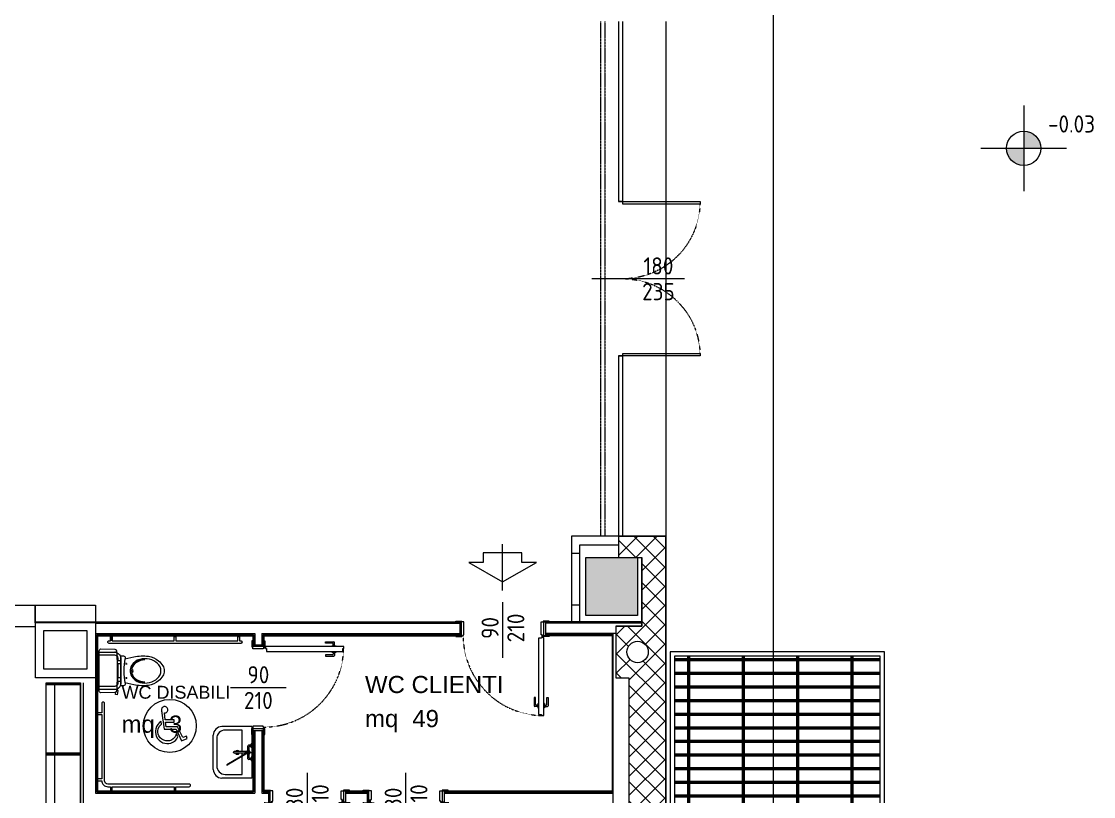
# Model space of a CAD drawing. Header units: millimetres. Extents: x 153 to 11230, y 154 to 10357.
# Drawn here: x 9637 to 10887, y 1601 to 2504 of the extents above; entities that cross this region are included whole.
import ezdxf
from ezdxf.enums import TextEntityAlignment as Align

# ---------------------------------------------------------------- set-up
doc = ezdxf.new("R2010")
doc.units = ezdxf.units.MM
for name, pattern in [('AUSGEZOGEN', [0]), ('HIDDEN3', [0.25, 0.125, -0.125]), ('HIDDEN4', [0.125, 0.025, -0.1])]:
    doc.linetypes.add(name, pattern=pattern)
doc.layers.get('Defpoints').update_dxf_attribs({"lineweight": 0})
for name, color, linetype, lineweight in [('043_GRIGLIE_AERAZIONE_001-AM_0', 6, 'Continuous', 50), ('410_STRUTTURE_001-AM_0', 7, 'Continuous', 0), ('420_MURATURE_001-AM_0', 4, 'Continuous', 0), ('430_Tavolati', 3, 'Continuous', 0), ('430_TAVOLATI_001-AM_0', 3, 'Continuous', 0), ('434_CARTONGESSI_001-AM_0', 54, 'Continuous', 0), ('436_INTONACO_001-AM_0', 8, 'Continuous', 0), ('437_RIVESTIMENTI_001-AM_0', 13, 'Continuous', 0), ('439_TESTI_SERRAMENTI_001-AM_0', 11, 'Continuous', 0), ('440_SIMBOLI_001-AM_0', 31, 'Continuous', 0), ('441_SERRAMENTI_001-AM_0', 1, 'Continuous', 0), ('442_SANITARI_001-AM_0', 6, 'Continuous', 0), ('443_GRIGLIE_AERAZIONE_001-AM_0', 6, 'Continuous', 0), ('445_QUOTE_ALTIMETRICHE_001-AM_0', 2, 'Continuous', 0), ('471_TESTI_POLIGONI_001-AM_0', 221, 'Continuous', 0), ('490_CAMPITURE_001-AM_0', 9, 'Continuous', 0), ('_Arredo Esserbella', 6, 'Continuous', 0), ('AM_0', 7, 'Continuous', 50)]:
    doc.layers.add(name, color=color, linetype=linetype, lineweight=lineweight)
doc.styles.add('AREA', font='arial.ttf')
doc.styles.get("Standard").update_dxf_attribs({"font": 'isocp.shx'})
doc.dimstyles.new('QUOTE 100', dxfattribs={"dimtxt": 20, "dimasz": 10, "dimexe": 20, "dimexo": 50, "dimgap": 10, "dimtad": 0, "dimlfac": 0.01, "dimzin": 1, "dimtxsty": 'Standard', "dimblk": 'ARCHTICK', "dimcen": 10, "dimclrd": 256, "dimclre": 256, "dimclrt": 256, "dimadec": 0, "dimazin": 0, "dimtfac": 1, "dimtofl": 0, "dimtmove": 1, "dimatfit": 3, "dimfxl": 1, "dimtolj": 1, "dimtzin": 0, "dimlwd": -1, "dimlwe": -1, "dimarcsym": 0})

# ---------------------------------------------------------------- blocks, each defined once
blk = doc.blocks.new('DOOR_90')
at = {"linetype": 'Continuous'}
for p, q in [((-3.2, 71.9), (-3.2, 81.6)), ((1.3, 82.4), (-2.5, 82.4)), ((-1.7, 80.1), (-1.7, 71.9)), ((1.3, 80.9), (-1, 80.9)), ((1.3, 79), (1.3, 84.3)), ((1.3, 84.3), (2, 84.3)), ((1.3, 79), (2, 79)), ((8.8, 84.3), (8, 84.3)), ((8.8, 79), (8, 79)), ((8.8, 79), (8.8, 84.3)), ((8.8, 82.4), (12.5, 82.4)), ((8.8, 80.9), (11, 80.9)), ((11.8, 80.1), (11.8, 71.9)), ((13.3, 71.9), (13.3, 81.6)), ((-1.7, 71.9), (-3.2, 71.9)), ((11.8, 71.9), (13.3, 71.9))]:
    blk.add_line(p, q, dxfattribs=at)
for p, q in [((50, -39), (50, 26)), ((2, 0), (4, 0)), ((3.3, 2), (3.3, 0.8)), ((3.3, 0.8), (3.3, -1))]:
    blk.add_line(p, q)
blk.add_lwpolyline([(8, 3), (8, 92), (4.5, 92), (4.5, 93), (2, 93), (2, 2), (4.5, 2), (4.5, 3)], close=True, dxfattribs=at)
for points in [[(-4.5, 0), (-4.5, 1), (2.5, 1), (2.5, 0)], [(2, 2), (4, 2), (4, -1), (5, -1), (5, -13), (2, -13)], [(104.5, 0), (104.5, 1), (97.5, 1), (97.5, 0)], [(98, 0), (96, 0), (96, -1), (95, -1), (95, -13), (98, -13)], [(-4.5, -13), (-4.5, -14), (2.5, -14), (2.5, -13)], [(104.5, -13), (104.5, -14), (97.5, -14), (97.5, -13)]]:
    blk.add_lwpolyline(points)
for points in [[(0, 0), (2, 0), (2, -13), (0, -13)], [(100, 0), (98, 0), (98, -13), (100, -13)]]:
    blk.add_lwpolyline(points, close=True)
blk.add_circle((3.3, 0.8), 0.75)
at = {"linetype": 'HIDDEN4'}
blk.add_arc((2.8, -0.2), 93.2, 0.131, 88.9374, dxfattribs=at)
at = {"linetype": 'Continuous'}
for centre, start, end in [((-2.5, 81.6), 90, 180), ((-1, 80.1), 90, 180), ((11, 80.1), 360, 90), ((12.5, 81.6), 360, 90)]:
    blk.add_arc(centre, 0.75, start, end, dxfattribs=at)
blk = doc.blocks.new('DOOR_80')
at = {"linetype": 'Continuous'}
for p, q in [((-3.2, 61.9), (-3.2, 71.6)), ((1.3, 72.4), (-2.5, 72.4)), ((-1.7, 70.1), (-1.7, 61.9)), ((1.3, 70.9), (-1, 70.9)), ((1.3, 69), (1.3, 74.3)), ((1.3, 74.3), (2, 74.3)), ((1.3, 69), (2, 69)), ((8.8, 74.3), (8, 74.3)), ((8.8, 69), (8, 69)), ((8.8, 69), (8.8, 74.3)), ((8.8, 72.4), (12.5, 72.4)), ((8.8, 70.9), (11, 70.9)), ((11.8, 70.1), (11.8, 61.9)), ((13.3, 61.9), (13.3, 71.6)), ((-1.7, 61.9), (-3.2, 61.9)), ((11.8, 61.9), (13.3, 61.9))]:
    blk.add_line(p, q, dxfattribs=at)
for p, q in [((45, -34), (45, 26)), ((3.3, 0), (3.3, -1.2)), ((3.3, -1.2), (3.3, -3))]:
    blk.add_line(p, q)
blk.add_lwpolyline([(8, 1), (8, 82), (4.5, 82), (4.5, 83), (2, 83), (2, 0), (4.5, 0), (4.5, 1)], close=True, dxfattribs=at)
for points in [[(-4.5, 0), (-4.5, 1), (2.5, 1), (2.5, 0)], [(2, 0), (4, 0), (4, -3), (5, -3), (5, -13), (2, -13)], [(94.5, 0), (94.5, 1), (87.5, 1), (87.5, 0)], [(88, 0), (86, 0), (86, -1), (85, -1), (85, -13), (88, -13)], [(-4.5, -13), (-4.5, -14), (2.5, -14), (2.5, -13)], [(94.5, -13), (94.5, -14), (87.5, -14), (87.5, -13)]]:
    blk.add_lwpolyline(points)
for points in [[(0, 0), (2, 0), (2, -13), (0, -13)], [(90, 0), (88, 0), (88, -13), (90, -13)]]:
    blk.add_lwpolyline(points, close=True)
blk.add_circle((3.3, -1.2), 0.75)
at = {"linetype": 'HIDDEN4'}
blk.add_arc((4.5, 1.5), 81.5, 358.9536, 90, dxfattribs=at)
at = {"linetype": 'Continuous'}
for centre, start, end in [((-2.5, 71.6), 90, 180), ((-1, 70.1), 90, 180), ((11, 70.1), 360, 90), ((12.5, 71.6), 360, 90)]:
    blk.add_arc(centre, 0.75, start, end, dxfattribs=at)
blk = doc.blocks.new('Etichetta_porte-H20')
for p in [(-15, 0), (15, 0)]:
    blk.add_attdef('000', text='', height=20, rotation=90).set_placement(p, align=Align.MIDDLE)
blk = doc.blocks.new('freccia_02')
blk.add_line((0, -20), (0, -73.7))
at = {"linetype": 'Continuous'}
blk.add_lwpolyline([(22.5, -63.7), (22.5, -52.5), (39.4, -52.5), (0, -30), (-39.4, -52.5), (-22.5, -52.5), (-22.5, -63.7)], close=True, dxfattribs=at)
blk = doc.blocks.new('&Handy_01')
at = {"linetype": 'Continuous'}
for points in [[(-6.3, 15.1), (-6, 15.1), (-5.2, 15.2), (-4.5, 15.4), (-3.9, 15.7), (-3.4, 16.2), (-2.9, 16.8), (-2.6, 17.4), (-2.3, 18.1), (-2.3, 18.9), (-2.3, 19.7), (-2.6, 20.4), (-2.9, 21), (-3.4, 21.6), (-3.9, 22), (-4.5, 22.4), (-5.2, 22.6), (-6, 22.7), (-6.8, 22.6), (-7.5, 22.4), (-8.1, 22), (-8.6, 21.6), (-9.1, 21), (-9.4, 20.4), (-9.7, 19.7), (-9.7, 18.9)], [(-9.7, 18.9), (-9.7, 18.1), (-9.4, 17.4)], [(-9.5, 17.6), (-6.6, -3.8), (7.4, -3.8), (13.7, -17.4), (20.4, -14.5), (19.4, -12.1), (15.3, -13.6), (9.2, -0.9), (-4.2, -0.9), (-5, 4.3), (5.1, 4.3), (5.1, 7.2), (-5.4, 7.2), (-6.3, 15.1)], [(7.7, -8.8), (7.2, -10.6), (6.2, -12.6), (4.7, -14.3), (3.8, -15.2), (1.9, -16.4), (-0.2, -17.2), (-2.5, -17.5), (-4.6, -17.4), (-7.1, -16.7), (-9.3, -15.5), (-11.2, -13.8), (-12.6, -11.7), (-13.4, -9.7), (-13.9, -7.1), (-13.8, -5.7), (-13.4, -3.3), (-12.2, -0.8), (-10.5, 1.3), (-9.5, 2.1), (-10, 5.3), (-11.8, 4), (-13.9, 1.8), (-15.5, -0.8), (-16.3, -3.2), (-16.7, -5.8), (-16.8, -7.3), (-16.3, -10), (-15.7, -11.9), (-14.2, -14.7), (-12.5, -16.7), (-10.5, -18.3), (-8.1, -19.5), (-5.6, -20.2), (-3.6, -20.5), (-1, -20.4), (1.3, -19.9), (4.2, -18.5), (6.5, -16.8), (8.1, -15.1), (9.5, -12.7), (7.7, -8.8)]]:
    blk.add_lwpolyline(points, dxfattribs=at)
blk.add_circle((0, 0), 30.9)
blk = doc.blocks.new('Tazza_handy_01')
for p, q in [((21.7, 0), (21.7, -15)), ((8.3, -21.5), (-8.3, -21.5)), ((-7.3, -31.5), (-9.3, -31.5)), ((-8.3, -30.5), (-8.3, -32.5)), ((7.3, -31.5), (9.3, -31.5)), ((8.3, -30.5), (8.3, -32.5))]:
    blk.add_line(p, q)
for points in [[(-23.5, 0), (23.5, 0, -0.421203), (25.5, -2), (25.1, -18.2, -0.384529), (23.2, -20.1, -0.020097), (0, -21, -0.020097), (-23.2, -20.1, -0.384529), (-25.1, -18.2), (-25.5, -2, -0.421203)], [(-17.4, -25), (17.4, -25), (17.4, -28.3, -0.472458), (15, -30.2, 0.097656), (-15, -30.2, -0.472458), (-17.4, -28.3)], [(0, -71.9, 0.221073), (8.7, -67.9, 0.102493), (13.6, -58.7, 0.121565), (13.4, -47.2, 0.187395), (6.2, -37.5, 0.126952), (0, -35.9, 0.126952), (-6.2, -37.5, 0.187395), (-13.4, -47.2, 0.121565), (-13.6, -58.7, 0.102493), (-8.7, -67.9, 0.221073)]]:
    blk.add_lwpolyline(points, format="xyb", close=True)
for points in [[(-21.4, -20.2, -0.081906), (-21.7, -18), (-21.7, 0)], [(-17.2, -20.5, -0.203745), (-18.2, -18), (-18.2, 0)], [(17.2, -20.5, 0.203745), (18.3, -18), (18.3, 0)], [(-21.2, -20.8, -0.019656), (-21.4, -20.2)], [(21.4, -20.2, -0.32142), (14.8, -25), (-14.8, -25, -0.300027), (-21.2, -20.8)], [(-12, -21.5), (-14.8, -21.5, -0.194092), (-17.2, -20.5)], [(17.4, -20.3, -0.216674), (14.8, -21.5), (12, -21.5)], [(21.7, -15), (21.7, -19), (21.7, -18, -0.081902), (21.4, -20.2)], [(14.1, -30), (16.2, -40.2, -0.088113), (17, -57.4, -0.124068), (11.8, -69.1, -0.086475), (5.9, -74.2, -0.130408), (0, -75.6, -0.130408), (-5.9, -74.2, -0.086475), (-11.8, -69.1, -0.124068), (-17, -57.4, -0.088113), (-16.2, -40.2), (-14.1, -30)], [(-13.7, -53, -0.136377), (-10.9, -42.9, -0.205105), (-2.8, -36.7, -0.668461), (-2.5, -38.1, 0.213245), (-9.9, -43.5, 0.134007), (-12.8, -53)], [(12.8, -53, 0.134007), (9.9, -43.5, 0.213245), (2.5, -38.1, -0.668461), (2.8, -36.7, -0.205105), (10.9, -42.9, -0.136377), (13.7, -53)], [(-0.5, -39.1), (-1.6, -38.6, -0.801198), (-1.7, -38.2, -0.05862), (0, -38, -0.05862), (1.7, -38.2, -0.801198), (1.6, -38.6), (0.5, -39.1)]]:
    blk.add_lwpolyline(points, format="xyb")
blk.add_lwpolyline([(-20, -20.3), (-23.1, -21.5), (-27.8, -20.8), (-27.5, -18.8), (-24.8, -19.2)])
for points in [[(-8.3, -25), (-8.3, -21.2), (-12, -21.2), (-12, -25)], [(8.3, -25), (8.3, -21.2), (12, -21.2), (12, -25)]]:
    blk.add_lwpolyline(points, close=True)
blk = doc.blocks.new('Lavabo_handy')
for p, q in [((-30, 0), (30, 0)), ((-30, 0), (-30, -35)), ((-10, 0), (-10, -1)), ((-5.5, 0), (-5.5, -1)), ((5.5, 0), (5.5, -1)), ((10, 0), (10, -1)), ((30, 0), (30, -35)), ((-26, -11.4), (-26, -31.1)), ((-1, -11.4), (-26, -11.4)), ((-5.5, -1), (-10, -1)), ((-8.5, -1), (-8.5, -3.5)), ((-7, -1), (-7, -2.5)), ((-7, -5), (-2, -5)), ((-6, -3.5), (-2, -3.5)), ((-3.6, -4.2), (3.6, -4.2)), ((-2, -3.5), (-2, -5)), ((-1, -2.5), (1, -2.5)), ((-1, -6), (-1, -20.5)), ((-1, -6), (1, -6)), ((0, -8.2), (0, -0.3)), ((0.4, -5.5), (14.5, -29.3)), ((0.9, -5.2), (15, -29)), ((1, -6), (1, -20.5)), ((3.9, -11.4), (1, -11.4)), ((2, -3.5), (6, -3.5)), ((2, -3.5), (2, -5)), ((2, -5), (7, -5)), ((25.7, -11.4), (4.6, -11.4)), ((5.5, -1), (10, -1)), ((7, -1), (7, -2.5)), ((8.5, -1), (8.5, -3.5)), ((25.7, -31.1), (25.7, -11.4)), ((0.1, -21.4), (-0.1, -21.4)), ((14.9, -29.3), (14.8, -29.4)), ((20, -45), (-20, -45)), ((-16, -41.1), (15.7, -41.1))]:
    blk.add_line(p, q)
blk.add_circle((0, -4.2), 1.28)
for centre, radius, start, end in [((-7, -3.5), 1.5, 180, 270), ((-6, -2.5), 1, 180, 270), ((-1, -3.5), 1, 90, 180), ((-1, -5), 1, 180, 270), ((1, -3.5), 1, 0, 90), ((1, -5), 1, 270, 0), ((6, -2.5), 1, 270, 0), ((7, -3.5), 1.5, 270, 0), ((0, -17), 2.25, 116.359, 243.641), ((-0.1, -20.5), 0.9, 180, 270), ((0.1, -20.5), 0.9, 270, 0), ((0, -17), 2.25, 296.359, 63.641), ((-20, -35), 10, 180, 270), ((-16, -31.1), 10, 180, 270), ((14.7, -29.1), 0.25, 210.6677, 300.6677), ((14.8, -29.1), 0.25, 300.6677, 30.6677), ((15.7, -31.1), 10, 270, 0), ((20, -35), 10, 270, 0)]:
    blk.add_arc(centre, radius, start, end)
blk = doc.blocks.new('Bagno_Handy_180x180-O')
for p, q in [((15, 180), (17, 180)), ((17, 180), (15, 180)), ((168.5, 173.5), (168.5, 173.5)), ((5, 12), (5, 12))]:
    blk.add_line(p, q)
blk.add_lwpolyline([(17, 175), (17, 180), (17, 175), (89.2, 175), (89.2, 180), (91.2, 180), (91.2, 175), (163.5, 175), (163.5, 180), (165.5, 180), (165.5, 175), (167, 175, -0.414214), (168.5, 173.5, -0.414214), (167, 172), (90.2, 172), (13.5, 172, -0.414214), (12, 173.5), (12, 173.5, -0.414214), (13.5, 175), (15, 175), (15, 180), (15, 175)], format="xyb")
blk.add_lwpolyline([(15, 5), (15, 0), (17, 0), (17, 5), (89.2, 5), (89.2, 0), (91.2, 0), (91.2, 5), (107, 5, 0.414214), (108.5, 6.5), (108.5, 6.5, 0.414214), (107, 8), (12, 8, -0.414214), (8, 12), (8, 102.4, 0.414214), (6.8, 103.6), (6.2, 103.6, 0.414214), (5, 102.4), (5, 91), (0, 91), (0, 89), (5, 89), (5, 14), (0, 14), (0, 12), (5, 12, 0.414214), (12, 5)], format="xyb", close=True)
for name, p, rotation in [('Tazza_handy_01', (2, 140), 90), ('Lavabo_handy', (180, 45), 270)]:
    blk.add_blockref(name, p, dxfattribs=dict(rotation=rotation))
blk.add_blockref('&Handy_01', (84.2, 75.8))
blk = doc.blocks.new('SUP-LOC')
at = {"style": 'AREA'}
blk.add_text('mq', height=20, dxfattribs=at).set_placement((7.7, -17.4))
for tag, p in [('NAME_LOC', (7.7, 22.3)), ('AREA_AREA', (62.9, -17.4))]:
    blk.add_attdef(tag, p, '', height=20, dxfattribs=at)
blk = doc.blocks.new('perim mens frag W800')
at = {"transparency": 33554687, "flags": 128}
for points in [[(-420, 200), (-400, 200), (-400, -200), (-420, -200)], [(400, 200), (420, 200), (420, -200), (400, -200)], [(-400, 100), (400, 100), (400, -200), (-400, -200)]]:
    blk.add_lwpolyline(points, close=True, dxfattribs=at)
at = {"transparency": 33554559, "flags": 128}
blk.add_lwpolyline([(-400, 200), (400, 200), (400, -200), (-400, -200)], close=True, dxfattribs=at)
blk = doc.blocks.new('quota_alti_H20')
h = blk.add_hatch(color=256)
h.paths.add_polyline_path([(20, 0, 0.414214), (0, 20), (0, 0)])
h.paths.add_polyline_path([(-20, 0, 0.414214), (0, -20), (0, 0)])
for p, q in [((0, 50), (0, -50)), ((-50, 0), (50, 0))]:
    blk.add_line(p, q)
blk.add_circle((0, 0), 20)
blk.add_attdef('0.00', text='', height=20).set_placement((28.3, 28.3), align=Align.MIDDLE_LEFT)
blk = doc.blocks.new('_ArchTick')
at = {"layer": 'AM_0', "color": 0, "const_width": 0.15}
blk.add_lwpolyline([(-0.5, -0.5), (0.5, 0.5)], dxfattribs=at)
blk = doc.blocks.new('*D107')
at = {"layer": '445_QUOTE_ALTIMETRICHE_001-AM_0', "transparency": 16777216}
for p, q in [((10390.4, 9125.2), (10534.1, 9125.2)), ((10514.1, 9125.2), (10514.1, 4815.2)), ((10514.1, 379.2), (10514.1, 4689.2)), ((10390.4, 379.2), (10534.1, 379.2))]:
    blk.add_line(p, q, dxfattribs=at)
at = {"layer": 'Defpoints', "color": 0, "transparency": 16777216}
for p in [(10340.4, 9125.2), (10340.4, 379.2), (10514.1, 379.2)]:
    blk.add_point(p, dxfattribs=at)
at = {"layer": '445_QUOTE_ALTIMETRICHE_001-AM_0', "transparency": 16777216, "xscale": 10, "yscale": 10, "zscale": 10}
for p, rotation in [((10514.1, 9125.2), 90), ((10514.1, 379.2), 270)]:
    blk.add_blockref('_ArchTick', p, dxfattribs=dict(at, rotation=rotation))
at = {"layer": '445_QUOTE_ALTIMETRICHE_001-AM_0', "transparency": 16777216, "insert": (10514.1, 4752.2), "char_height": 40, "attachment_point": 5, "rotation": 90}
blk.add_mtext('\\A1;8746', dxfattribs=at)
blk = doc.blocks.new('P_180')
blk.add_line((90, 72), (90, -36))
for points in [[(0, 0), (3, 0), (3, 90), (0, 90)], [(177, 0), (180, 0), (180, 90), (177, 90)]]:
    blk.add_lwpolyline(points, close=True)
at = {"linetype": 'HIDDEN4'}
for centre, start, end in [((0, 0), 0, 90), ((180, 0), 90, 180)]:
    blk.add_arc(centre, 90, start, end, dxfattribs=at)

msp = doc.modelspace()

# ---------------------------------------------------------------- hatches: boundary and pattern name
at = {"layer": '043_GRIGLIE_AERAZIONE_001-AM_0'}
h = msp.add_hatch(dxfattribs=at)
h.set_pattern_fill('GRATE', color=256, scale=20, style=0)
h.set_pattern_definition([(0, (763.315, 379.208), (0, 15.875), []), (90, (763.315, 379.21), (-63.5, 4e-15), [])])
h.paths.add_polyline_path([(10638.315, 1764.208), (10398.365, 1764.208), (10398.316, 529.208), (10638.315, 529.208)])
at = {"layer": '410_STRUTTURE_001-AM_0'}
msp.add_hatch(color=256, dxfattribs=at).paths.add_polyline_path([(10295.315, 1879.208), (10355.315, 1879.208), (10355.315, 1811.8), (10295.315, 1811.8)])
at = {"layer": '490_CAMPITURE_001-AM_0'}
h = msp.add_hatch(dxfattribs=at)
h.set_pattern_fill('ANSI37', color=256, scale=5, style=0)
h.set_pattern_definition([(45, (183.315, 9445.208), (-11.22532, 11.22532), []), (135, (183.315, 9445.208), (-11.22532, -11.22532), [])])
h.paths.add_polyline_path([(7927.257, 422.208), (7927.257, 391.207), (7949.315, 391.207), (7949.315, 379.208), (10388.315, 379.208), (10388.315, 1904.208), (10333.315, 1904.208), (10333.315, 1879.208), (10360.315, 1879.208), (10360.315, 1799.208), (10330.315, 1799.208), (10330.315, 1739.208), (10345.315, 1739.208), (10345.315, 422.208)])
h.paths.add_polyline_path([(9517.033, 400.813, -1), (9542.033, 400.813, -1)], flags=16)
h.paths.add_polyline_path([(8399.385, 400.813, -1), (8374.385, 400.813, -1)], flags=16)
h.paths.add_polyline_path([(10343.029, 1769.21, -1), (10368.029, 1769.21, -1)], flags=16)

# ---------------------------------------------------------------- linework, layer by layer
at = {"layer": '410_STRUTTURE_001-AM_0'}
msp.add_lwpolyline([(10295.315, 1879.208), (10355.315, 1879.208), (10355.315, 1811.8), (10295.315, 1811.8)], close=True, dxfattribs=at)
at = {"layer": '420_MURATURE_001-AM_0'}
for p, q in [((10333.315, 1904.208), (10388.315, 1904.208)), ((10333.315, 1904.208), (10333.315, 1879.208)), ((10388.315, 1904.208), (10388.315, 379.208)), ((10333.315, 1879.208), (10360.315, 1879.208)), ((10360.315, 1799.208), (10360.315, 1879.208)), ((10330.315, 1799.208), (10360.315, 1799.208)), ((10330.315, 1799.208), (10330.315, 1739.208)), ((10330.315, 1739.208), (10345.315, 1739.208)), ((10345.315, 1739.208), (10345.315, 422.208))]:
    msp.add_line(p, q, dxfattribs=at)
msp.add_circle((10355.529, 1769.21), 12.5, dxfattribs=at)
at = {"layer": '430_Tavolati'}
for points in [[(9501.615, 1823.708), (9653.017, 1823.708), (9653.017, 1798.708), (9501.615, 1798.708)], [(9653.017, 1823.708), (9723.315, 1823.708), (9723.315, 1803.336), (9653.017, 1803.336)]]:
    msp.add_lwpolyline(points, close=True, dxfattribs=at)
at = {"layer": '430_TAVOLATI_001-AM_0', "linetype": 'Continuous'}
for p, q in [((10333.315, 1904.208), (10278.315, 1904.208)), ((10278.315, 1904.208), (10278.315, 1804.208)), ((10333.315, 1904.208), (10278.315, 1904.208)), ((10278.315, 1904.208), (10278.315, 1804.208)), ((10288.315, 1804.208), (10288.315, 1894.208)), ((10288.315, 1894.208), (10333.315, 1894.208)), ((10288.315, 1804.208), (10288.315, 1894.208)), ((10288.315, 1894.208), (10333.315, 1894.208))]:
    msp.add_line(p, q, dxfattribs=at)
at = {"layer": '430_TAVOLATI_001-AM_0'}
for p, q in [((10278.315, 1884.299), (10288.315, 1884.299)), ((10278.315, 1884.299), (10288.315, 1884.299)), ((10278.315, 1824.299), (10288.315, 1824.299)), ((10278.315, 1824.299), (10288.315, 1824.299)), ((10248.077, 1802.708), (10248.077, 1790.708)), ((10015.065, 1604.708), (10015.065, 1596.708))]:
    msp.add_line(p, q, dxfattribs=at)
at = {"layer": '430_TAVOLATI_001-AM_0', "linetype": 'AUSGEZOGEN'}
for p, q in [((9723.315, 1802.708), (10148.077, 1802.708)), ((10148.077, 1802.708), (10148.077, 1790.708)), ((10360.315, 1802.708), (10248.077, 1802.708)), ((9723.315, 1790.708), (9909.315, 1790.708)), ((9909.315, 1790.708), (9909.315, 1777.708)), ((9917.315, 1790.708), (10148.077, 1790.708)), ((9917.315, 1790.708), (9917.315, 1777.708)), ((10330.315, 1790.708), (10248.077, 1790.708)), ((10326.815, 1790.708), (10326.815, 850.708)), ((10326.815, 1790.708), (10326.815, 536.708)), ((9909.315, 1777.708), (9917.315, 1777.708)), ((9723.315, 1739.208), (9723.315, 1604.708)), ((9723.315, 1733.208), (9723.315, 1604.708)), ((9909.315, 1677.708), (9909.315, 1604.708)), ((9909.315, 1677.708), (9917.315, 1677.708)), ((9917.315, 1677.708), (9917.315, 1604.708)), ((9723.315, 1604.708), (9909.315, 1604.708)), ((9917.315, 1604.708), (9925.065, 1604.708)), ((9925.065, 1604.708), (9925.065, 1596.708)), ((10015.065, 1604.708), (10040.065, 1604.708)), ((10040.065, 1604.708), (10040.065, 1596.708)), ((10130.068, 1604.708), (10326.815, 1604.708)), ((10130.068, 1604.708), (10130.068, 1596.708))]:
    msp.add_line(p, q, dxfattribs=at)
at = {"layer": '430_TAVOLATI_001-AM_0', "linetype": 'AUSGEZOGEN', "elevation": 0}
msp.add_lwpolyline([(9709.315, 576.708), (9705.815, 576.708), (9705.815, 1733.208)], dxfattribs=at)
at = {"layer": '430_TAVOLATI_001-AM_0', "linetype": 'AUSGEZOGEN'}
msp.add_lwpolyline([(9724.815, 576.708), (9709.315, 576.708), (9709.315, 1733.208)], dxfattribs=at)
at = {"layer": '434_CARTONGESSI_001-AM_0'}
for points in [[(9653.315, 1739.208), (9653.315, 1804.208), (9723.315, 1804.208), (9723.315, 1739.208)], [(9663.315, 1749.208), (9663.315, 1794.208), (9713.315, 1794.208), (9713.315, 1749.208)]]:
    msp.add_lwpolyline(points, close=True, dxfattribs=at)
at = {"layer": '436_INTONACO_001-AM_0'}
for p, q in [((9723.315, 1804.208), (10148.077, 1804.208)), ((10148.077, 1804.208), (10148.077, 1802.708)), ((10360.315, 1804.208), (10248.077, 1804.208)), ((10248.077, 1804.208), (10248.077, 1802.708)), ((10360.315, 1804.208), (10248.077, 1804.208)), ((9724.815, 1789.208), (9724.815, 1606.208)), ((9724.815, 1789.208), (9907.815, 1789.208)), ((9907.815, 1789.208), (9907.815, 1777.708)), ((9918.815, 1789.208), (10148.077, 1789.208)), ((9918.815, 1789.208), (9918.815, 1777.708)), ((10148.077, 1790.708), (10148.077, 1789.208)), ((10248.077, 1790.708), (10248.077, 1789.208)), ((10326.815, 1789.208), (10248.077, 1789.208)), ((9907.815, 1777.708), (9909.315, 1777.708)), ((9917.315, 1777.708), (9918.815, 1777.708)), ((9907.815, 1677.708), (9907.815, 1606.208)), ((9907.815, 1677.708), (9909.315, 1677.708)), ((9918.815, 1677.708), (9917.315, 1677.708)), ((9918.815, 1677.708), (9918.815, 1606.208)), ((9724.815, 1606.208), (9907.815, 1606.208)), ((9918.815, 1606.208), (9925.065, 1606.208)), ((9925.065, 1606.208), (9925.065, 1604.708)), ((10015.065, 1606.208), (10040.065, 1606.208)), ((10015.065, 1606.208), (10015.065, 1604.708)), ((10040.065, 1606.208), (10040.065, 1604.708)), ((10130.068, 1606.208), (10326.815, 1606.208)), ((10130.068, 1606.208), (10130.068, 1604.708))]:
    msp.add_line(p, q, dxfattribs=at)
at = {"layer": '437_RIVESTIMENTI_001-AM_0'}
for p, q in [((9725.815, 1788.208), (9725.815, 1607.208)), ((9725.815, 1788.208), (9906.815, 1788.208)), ((9906.815, 1788.208), (9906.815, 1777.708)), ((9919.815, 1788.208), (10148.077, 1788.208)), ((9919.815, 1788.208), (9919.815, 1777.708)), ((10148.077, 1790.708), (10148.077, 1788.208)), ((10248.077, 1790.708), (10248.077, 1788.208)), ((10325.815, 1788.208), (10248.077, 1788.208)), ((10325.815, 1788.208), (10325.815, 1607.208)), ((9906.815, 1777.708), (9919.815, 1777.708)), ((9906.815, 1677.708), (9906.815, 1607.208)), ((9906.815, 1677.708), (9919.815, 1677.708)), ((9919.815, 1677.708), (9919.815, 1607.208)), ((9725.815, 1607.208), (9906.815, 1607.208)), ((9919.815, 1607.208), (9925.065, 1607.208)), ((10015.065, 1607.208), (10040.065, 1607.208)), ((10130.068, 1607.208), (10325.815, 1607.208))]:
    msp.add_line(p, q, dxfattribs=at)
at = {"layer": '441_SERRAMENTI_001-AM_0', "linetype": 'HIDDEN3'}
for p, q in [((10312.315, 2504.208), (10312.315, 1904.208)), ((10317.315, 2504.208), (10317.315, 1904.208))]:
    msp.add_line(p, q, dxfattribs=at)
at = {"layer": '441_SERRAMENTI_001-AM_0', "linetype": 'Continuous'}
for p, q in [((10333.315, 2504.069), (10333.315, 2294.208)), ((10338.315, 2294.208), (10338.315, 2504.069)), ((10333.315, 2294.208), (10338.315, 2294.208)), ((10338.315, 2294.208), (10333.315, 2294.208)), ((10333.315, 2294.208), (10338.315, 2294.208)), ((10338.315, 2294.208), (10333.315, 2294.208)), ((10333.315, 2114.208), (10333.315, 1904.069)), ((10333.315, 2114.208), (10333.315, 1904.208)), ((10338.315, 2114.208), (10333.315, 2114.208)), ((10333.315, 2114.208), (10338.315, 2114.208)), ((10338.315, 2114.208), (10333.315, 2114.208)), ((10333.315, 2114.208), (10338.315, 2114.208)), ((10338.315, 1904.208), (10338.315, 2114.208)), ((10338.315, 1904.069), (10338.315, 2114.208)), ((10236.327, 1716.333), (10234.827, 1716.333)), ((10234.827, 1716.333), (10234.827, 1706.583)), ((10236.327, 1708.083), (10236.327, 1716.333)), ((10249.827, 1716.333), (10251.327, 1716.333)), ((10249.827, 1708.083), (10249.827, 1716.333)), ((10251.327, 1716.333), (10251.327, 1706.583)), ((10239.327, 1705.833), (10235.577, 1705.833)), ((10239.327, 1707.333), (10237.077, 1707.333)), ((10239.327, 1709.208), (10239.327, 1703.958)), ((10239.327, 1709.208), (10240.077, 1709.208)), ((10239.327, 1703.958), (10240.077, 1703.958)), ((10246.827, 1709.208), (10246.077, 1709.208)), ((10246.827, 1703.958), (10246.077, 1703.958)), ((10246.827, 1709.208), (10246.827, 1703.958)), ((10246.827, 1707.333), (10249.077, 1707.333)), ((10246.827, 1705.833), (10250.577, 1705.833))]:
    msp.add_line(p, q, dxfattribs=at)
at = {"layer": '441_SERRAMENTI_001-AM_0'}
for p, q in [((10388.315, 2504.208), (10388.315, 1904.208)), ((10198.077, 1827.208), (10198.077, 1762.208)), ((10246.077, 1788.208), (10244.077, 1788.208)), ((10244.827, 1787.458), (10244.827, 1789.208)), ((10244.827, 1786.208), (10244.827, 1787.458))]:
    msp.add_line(p, q, dxfattribs=at)
for points in [[(10143.577, 1804.208), (10143.577, 1805.208), (10150.577, 1805.208), (10150.577, 1804.208)], [(10150.077, 1788.208), (10152.077, 1788.208), (10152.077, 1789.208), (10153.077, 1789.208), (10153.077, 1804.208), (10150.077, 1804.208)], [(10246.077, 1786.208), (10244.077, 1786.208), (10244.077, 1789.208), (10243.077, 1789.208), (10243.077, 1804.208), (10246.077, 1804.208)], [(10252.577, 1804.208), (10252.577, 1805.208), (10245.577, 1805.208), (10245.577, 1804.208)], [(10143.577, 1788.208), (10143.577, 1787.208), (10150.577, 1787.208), (10150.577, 1788.208)], [(10252.577, 1788.208), (10252.577, 1787.208), (10245.577, 1787.208), (10245.577, 1788.208)]]:
    msp.add_lwpolyline(points, dxfattribs=at)
for points in [[(10148.078, 1788.208), (10150.077, 1788.208), (10150.077, 1804.208), (10148.077, 1804.208)], [(10248.077, 1788.208), (10246.077, 1788.208), (10246.077, 1804.208), (10248.077, 1804.208)]]:
    msp.add_lwpolyline(points, close=True, dxfattribs=at)
at = {"layer": '441_SERRAMENTI_001-AM_0', "linetype": 'Continuous'}
msp.add_lwpolyline([(10240.077, 1785.208), (10240.077, 1696.208), (10243.577, 1696.208), (10243.577, 1695.208), (10246.077, 1695.208), (10246.077, 1786.208), (10243.577, 1786.208), (10243.577, 1785.208)], close=True, dxfattribs=at)
at = {"layer": '441_SERRAMENTI_001-AM_0'}
msp.add_circle((10244.827, 1787.458), 0.75, dxfattribs=at)
at = {"layer": '441_SERRAMENTI_001-AM_0', "linetype": 'HIDDEN4'}
msp.add_arc((10245.306, 1788.421), 93.229, 180.131001, 268.937369, dxfattribs=at)
at = {"layer": '441_SERRAMENTI_001-AM_0', "linetype": 'Continuous'}
for centre, start, end in [((10235.577, 1706.583), 180, 270), ((10237.077, 1708.083), 180, 270), ((10249.077, 1708.083), 270, 0), ((10250.577, 1706.583), 270, 0)]:
    msp.add_arc(centre, 0.75, start, end, dxfattribs=at)
at = {"layer": '443_GRIGLIE_AERAZIONE_001-AM_0'}
for points in [[(10643.315, 1769.208), (10393.365, 1769.208), (10393.315, 524.208), (10643.315, 524.208)], [(10638.315, 1764.208), (10398.365, 1764.208), (10398.316, 529.208), (10638.315, 529.208)]]:
    msp.add_lwpolyline(points, close=True, dxfattribs=at)
at = {"layer": '490_CAMPITURE_001-AM_0'}
msp.add_lwpolyline([(10388.315, 1904.208), (10333.315, 1904.208), (10333.315, 1879.208), (10360.315, 1879.208), (10360.315, 1799.208), (10330.315, 1799.208), (10330.315, 1739.208), (10345.315, 1739.208), (10345.315, 422.208), (7927.257, 422.208), (7927.257, 391.207), (7949.315, 391.207), (7949.315, 379.208), (10388.315, 379.208)], close=True, dxfattribs=at)
msp.add_lwpolyline([(10343.029, 1769.21, -1), (10368.029, 1769.21, -1)], format="xyb", close=True, dxfattribs=at)

# ---------------------------------------------------------------- block references
at = {"layer": '439_TESTI_SERRAMENTI_001-AM_0'}
ref = msp.add_blockref('Etichetta_porte-H20', (10379.805, 2204.208), dxfattribs=dict(at, rotation=270))
ref.add_attrib('000', '180', dxfattribs={"layer": '0', "height": 20}).set_placement((10379.805, 2219.208), align=Align.MIDDLE)
ref.add_attrib('000', '235', dxfattribs={"layer": '0', "height": 20}).set_placement((10379.805, 2189.208), align=Align.MIDDLE)
ref = msp.add_blockref('Etichetta_porte-H20', (10198.506, 1797.208), dxfattribs=at)
ref.add_attrib('000', '90', dxfattribs={"layer": '0', "height": 20, "rotation": 90}).set_placement((10183.506, 1797.208), align=Align.MIDDLE)
ref.add_attrib('000', '210', dxfattribs={"layer": '0', "height": 20, "rotation": 90}).set_placement((10213.506, 1797.208), align=Align.MIDDLE)
ref = msp.add_blockref('Etichetta_porte-H20', (9913.315, 1727.708), dxfattribs=dict(at, rotation=270))
ref.add_attrib('000', '90', dxfattribs={"layer": '0', "height": 20}).set_placement((9913.315, 1742.708), align=Align.MIDDLE)
ref.add_attrib('000', '210', dxfattribs={"layer": '0', "height": 20}).set_placement((9913.315, 1712.708), align=Align.MIDDLE)
ref = msp.add_blockref('Etichetta_porte-H20', (9970.494, 1598.206), dxfattribs=at)
ref.add_attrib('000', '80', dxfattribs={"layer": '0', "height": 20, "rotation": 90}).set_placement((9955.494, 1598.206), align=Align.MIDDLE)
ref.add_attrib('000', '210', dxfattribs={"layer": '0', "height": 20, "rotation": 90}).set_placement((9985.494, 1598.206), align=Align.MIDDLE)
ref = msp.add_blockref('Etichetta_porte-H20', (10085.497, 1598.206), dxfattribs=at)
ref.add_attrib('000', '80', dxfattribs={"layer": '0', "height": 20, "rotation": 90}).set_placement((10070.497, 1598.206), align=Align.MIDDLE)
ref.add_attrib('000', '210', dxfattribs={"layer": '0', "height": 20, "rotation": 90}).set_placement((10100.497, 1598.206), align=Align.MIDDLE)
at = {"layer": '440_SIMBOLI_001-AM_0', "rotation": 180}
msp.add_blockref('freccia_02', (10198.077, 1821.048), dxfattribs=at)
msp.add_blockref('freccia_02', (10198.077, 1821.048), dxfattribs=at)
at = {"layer": '441_SERRAMENTI_001-AM_0', "linetype": 'HIDDEN4', "xscale": -1, "rotation": 270}
msp.add_blockref('P_180', (10338.315, 2114.208), dxfattribs=at)
at = {"layer": '441_SERRAMENTI_001-AM_0'}
for name, p, rotation in [('DOOR_90', (9919.815, 1777.708), 270), ('DOOR_80', (10015.065, 1594.208), 180)]:
    msp.add_blockref(name, p, dxfattribs=dict(at, rotation=rotation))
at = {"layer": '441_SERRAMENTI_001-AM_0', "xscale": -1, "rotation": 180}
msp.add_blockref('DOOR_80', (10040.068, 1594.208), dxfattribs=at)
at = {"layer": '442_SANITARI_001-AM_0'}
msp.add_blockref('Bagno_Handy_180x180-O', (9725.815, 1607.208), dxfattribs=at)
at = {"layer": '445_QUOTE_ALTIMETRICHE_001-AM_0'}
msp.add_blockref('quota_alti_H20', (10805.783, 2356.325), dxfattribs=at).add_auto_attribs({'0.00': '-0.03'})
at = {"layer": '471_TESTI_POLIGONI_001-AM_0'}
msp.add_blockref('SUP-LOC', (10029.942, 1699.023), dxfattribs=at).add_auto_attribs({'NAME_LOC': 'WC CLIENTI', 'AREA_AREA': '49'})
ref = msp.add_blockref('SUP-LOC', (9746.076, 1692.496), dxfattribs=at)
ref.add_attrib('NAME_LOC', 'WC DISABILI', (9753.776, 1714.772), dxfattribs={"layer": '0', "height": 15, "style": 'AREA'})
ref.add_attrib('AREA_AREA', '3', (9809.01, 1675.11), dxfattribs={"layer": '0', "height": 20, "style": 'AREA'})
at = {"layer": '_Arredo Esserbella', "transparency": 33554687, "rotation": 90}
for p, xscale, yscale, zscale in [((9685.815, 1691.208, 0), 0.1, 0.1, 0.1), ((9685.815, 1691.208, 0), 0.1000000000000001, 0.1000000000000001, 0.1000000000000001), ((9685.815, 1609.208, 0), 0.1, 0.1, 0.1), ((9685.815, 1609.208, 0), 0.1000000000000001, 0.1000000000000001, 0.1000000000000001)]:
    msp.add_blockref('perim mens frag W800', p, dxfattribs=dict(at, xscale=xscale, yscale=yscale, zscale=zscale))

# ---------------------------------------------------------------- dimensions: what is measured, and where the dimension line sits
at = {"layer": '445_QUOTE_ALTIMETRICHE_001-AM_0'}
dim = msp.add_linear_dim(base=(10514.071, 379.208), p1=(10340.42, 9125.208), p2=(10340.42, 379.208), angle=90, text='8746', dimstyle='QUOTE 100', override={"dimtxt": 40, "dimarcsym": 1}, dxfattribs=at)
dim.commit()
dim.dimension.update_dxf_attribs({"geometry": '*D107', "text_midpoint": (10514.071, 4752.208)})

doc.saveas('drawing.dxf')
